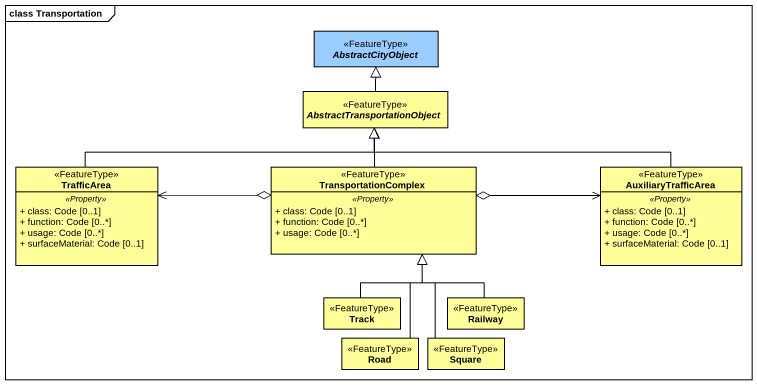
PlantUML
@startuml
mainframe class Transportation
hide circle
hide empty members
skinparam classAttributeIconSize 0
abstract class AbstractCityObject <<FeatureType>> #99CCFF
abstract class AbstractTransportationObject <<FeatureType>> #FFFE99
class TrafficArea <<FeatureType>> #FFFE99 {
  .. <<Property>> ..
  + class: Code [0..1]
  + function: Code [0..*]
  + usage: Code [0..*]
  + surfaceMaterial: Code [0..1]
}
class TransportationComplex <<FeatureType>> #FFFE99 {
  .. <<Property>> ..
  + class: Code [0..1]
  + function: Code [0..*]
  + usage: Code [0..*]
}
class AuxiliaryTrafficArea <<FeatureType>> #FFFE99 {
  .. <<Property>> ..
  + class: Code [0..1]
  + function: Code [0..*]
  + usage: Code [0..*]
  + surfaceMaterial: Code [0..1]
}
class Track <<FeatureType>> #FFFE99
class Railway <<FeatureType>> #FFFE99
class Road <<FeatureType>> #FFFE99
class Square <<FeatureType>> #FFFE99
AbstractTransportationObject -up-|> AbstractCityObject
TrafficArea -right-|> AbstractTransportationObject
TrafficArea <-right-o TransportationComplex
TransportationComplex -up-|> AbstractTransportationObject
AuxiliaryTrafficArea -left-|> AbstractTransportationObject
AuxiliaryTrafficArea <-left-o TransportationComplex
Track -up-|> TransportationComplex
Railway -up-|> TransportationComplex
Road -up-|> TransportationComplex
Square -up-|> TransportationComplex
@enduml
